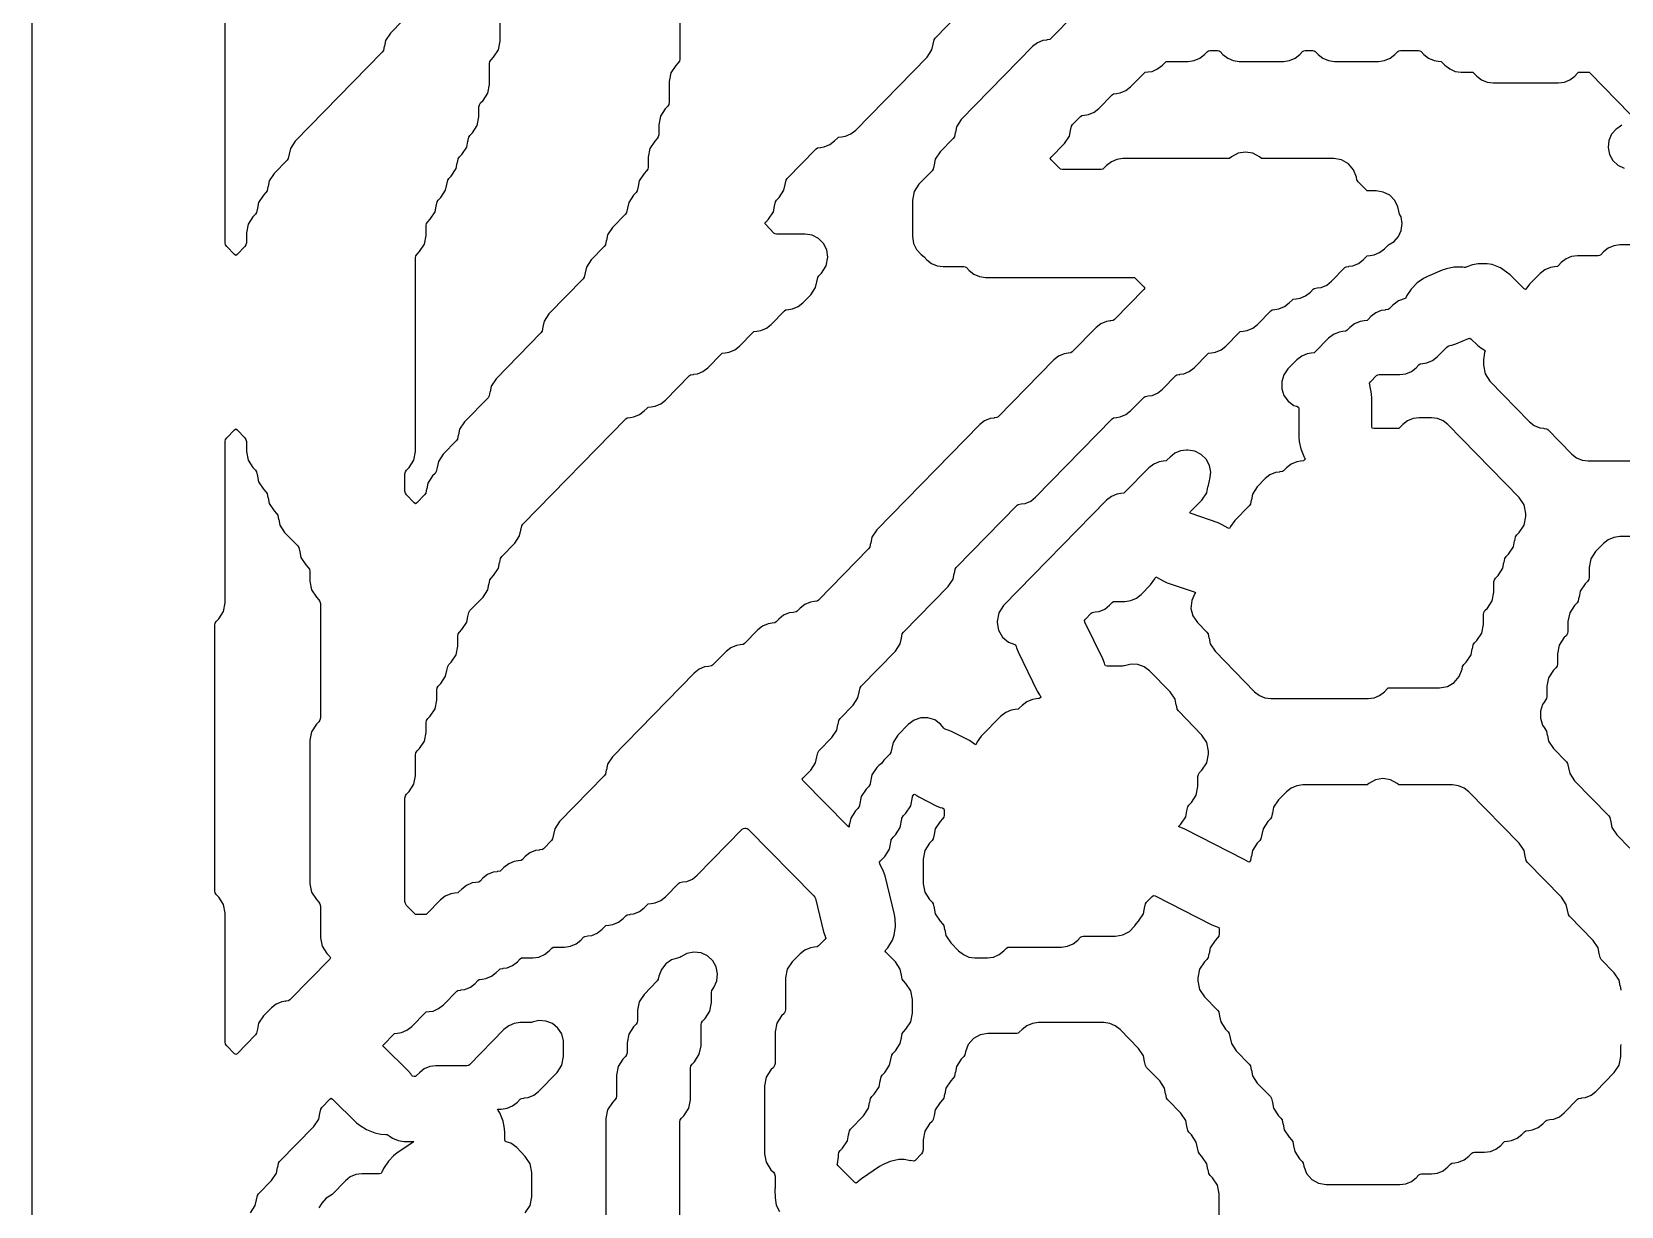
# Model space of a CAD drawing. Header units: millimetres. Extents: x 10 to 410, y 18 to 283.
# Drawn here: x 79 to 113.76, y 220 to 245.69 of the extents above; entities that cross this region are included whole.
import ezdxf

# ---------------------------------------------------------------- set-up
doc = ezdxf.new("R2010")
doc.units = ezdxf.units.MM
doc.layers.add('CUT', color=1, linetype='Continuous')

msp = doc.modelspace()

# ---------------------------------------------------------------- linework, layer by layer
at = {"layer": 'CUT'}
for points in [[(121.134, 157), (129.134, 157), (129.134, 160), (142.2679, 160), (142.2679, 280), (129.134, 280), (129.134, 283), (121.134, 283), (121.134, 280), (100.134, 280), (100.134, 283), (92.134, 283), (92.134, 280), (79, 280), (79, 160), (92.134, 160), (92.134, 157), (100.134, 157), (100.134, 160), (121.134, 160)], [(83.6598, 236.8111), (83.6849, 236.7728), (83.6937, 236.7278), (83.6937, 236.5078), (83.7308, 236.3189), (83.8364, 236.158), (83.891, 236.1022), (83.9162, 236.0639), (83.9343, 235.9713), (83.9374, 235.9719), (83.962, 235.8463), (84.0676, 235.6855), (84.1223, 235.6296), (84.1474, 235.5913), (84.1656, 235.4987), (84.1686, 235.4993), (84.1933, 235.3738), (84.2989, 235.2129), (84.3535, 235.1571), (84.3787, 235.1188), (84.3968, 235.0261), (84.3999, 235.0267), (84.4245, 234.9012), (84.5301, 234.7403), (84.816, 234.4482), (84.8412, 234.4099), (84.8593, 234.3173), (84.8624, 234.3179), (84.887, 234.1923), (84.9926, 234.0314), (85.0473, 233.9756), (85.0724, 233.9373), (85.0812, 233.8924), (85.0812, 233.6723), (85.1183, 233.4835), (85.2239, 233.3226), (85.2785, 233.2668), (85.3036, 233.2285), (85.3125, 233.1835), (85.3125, 230.6815), (85.3036, 230.6365), (85.2785, 230.5982), (85.2239, 230.5424), (85.1183, 230.3815), (85.0812, 230.1927), (85.0812, 227.0563), (85.1183, 226.8674), (85.2239, 226.7066), (85.2785, 226.6507), (85.3036, 226.6124), (85.3125, 226.5675), (85.3125, 225.8748), (85.3495, 225.686), (85.4551, 225.5251), (85.5166, 225.4623), (85.5364, 225.4346), (85.5166, 225.4069), (84.642, 224.5132), (84.617, 224.4937), (84.5526, 224.4851), (84.5528, 224.4834), (84.4666, 224.4719), (84.3446, 224.4207), (84.2404, 224.3392), (84.0676, 224.1626), (83.962, 224.0018), (83.9374, 223.8762), (83.9343, 223.8768), (83.9162, 223.7842), (83.891, 223.7459), (83.4904, 223.3365), (83.4625, 223.3159), (83.4346, 223.3365), (83.2652, 223.5096), (83.2401, 223.5479), (83.2312, 223.5929), (83.2312, 226.4121), (83.1942, 226.6009), (83.0886, 226.7618), (83.034, 226.8176), (83.0088, 226.8559), (83, 226.9009), (83, 232.7109), (83.0088, 232.7559), (83.034, 232.7942), (83.0886, 232.85), (83.1942, 233.0109), (83.2312, 233.1997), (83.2312, 236.7278), (83.2401, 236.7728), (83.2652, 236.8111), (83.4346, 236.9841), (83.4625, 237.0048), (83.4904, 236.9841)]]:
    msp.add_lwpolyline(points, close=True, dxfattribs=at)
for points in [[(87.3597, 246.1931), (86.8426, 245.6648), (86.737, 245.5039), (86.7124, 245.3783), (86.7093, 245.3789), (86.6911, 245.2863), (86.666, 245.248), (84.7614, 243.3019), (84.6558, 243.141), (84.6311, 243.0155), (84.6281, 243.0161), (84.6099, 242.9234), (84.5848, 242.8851), (84.2989, 242.593), (84.1933, 242.4322), (84.1686, 242.3066), (84.1656, 242.3072), (84.1474, 242.2146), (84.1223, 242.1763), (84.0676, 242.1204), (83.962, 241.9596), (83.9374, 241.834), (83.9343, 241.8346), (83.9162, 241.742), (83.891, 241.7037), (83.8364, 241.6479), (83.7308, 241.487), (83.6937, 241.2982), (83.6937, 241.0781), (83.6849, 241.0331), (83.6598, 240.9948), (83.4904, 240.8218), (83.4625, 240.8011), (83.4346, 240.8218), (83.2652, 240.9948), (83.2401, 241.0331), (83.2312, 241.0781), (83.2312, 248.0696)], [(93.1749, 247.597), (93.1749, 245.095), (93.166, 245.05), (93.1409, 245.0117), (93.0863, 244.9559), (92.9806, 244.795), (92.9436, 244.6062), (92.9436, 244.1498), (92.9348, 244.1049), (92.9096, 244.0666), (92.855, 244.0107), (92.7494, 243.8499), (92.7124, 243.661), (92.7124, 243.441), (92.7035, 243.396), (92.6784, 243.3577), (92.6238, 243.3019), (92.5181, 243.141), (92.4811, 242.9522), (92.4811, 242.7321), (92.4723, 242.6871), (92.4471, 242.6488), (92.3925, 242.593), (92.2869, 242.4322), (92.2623, 242.3066), (92.2592, 242.3072), (92.241, 242.2146), (92.2159, 242.1763), (92.1613, 242.1204), (92.0557, 241.9596), (92.031, 241.834), (92.028, 241.8346), (92.0098, 241.742), (91.9847, 241.7037), (91.6988, 241.4116), (91.5932, 241.2507), (91.5685, 241.1252), (91.5655, 241.1258), (91.5473, 241.0331), (91.5222, 240.9948), (91.2363, 240.7027), (91.1307, 240.5419), (91.106, 240.4163), (91.103, 240.4169), (91.0848, 240.3243), (91.0597, 240.286), (90.3113, 239.5213), (90.2057, 239.3604), (90.1811, 239.2349), (90.178, 239.2355), (90.1598, 239.1428), (90.1347, 239.1045), (89.1551, 238.1036), (89.0494, 237.9427), (89.0248, 237.8171), (89.0218, 237.8177), (89.0036, 237.7251), (88.9784, 237.6868), (88.4613, 237.1584), (88.3557, 236.9976), (88.3311, 236.872), (88.328, 236.8726), (88.3099, 236.78), (88.2847, 236.7417), (87.9988, 236.4496), (87.8932, 236.2887), (87.8686, 236.1631), (87.8655, 236.1637), (87.8474, 236.0711), (87.8222, 236.0328), (87.7676, 235.977), (87.662, 235.8161), (87.6373, 235.6906), (87.6343, 235.6912), (87.6161, 235.5985), (87.591, 235.5602), (87.4216, 235.3872), (87.3937, 235.3665), (87.3658, 235.3872), (87.1964, 235.5602), (87.1713, 235.5985), (87.1624, 235.6435), (87.1624, 236.0189), (87.1713, 236.0639), (87.1964, 236.1022), (87.251, 236.158), (87.3567, 236.3189), (87.3937, 236.5078), (87.3937, 240.7447), (87.4025, 240.7897), (87.4277, 240.828), (87.4823, 240.8838), (87.5879, 241.0446), (87.6249, 241.2335), (87.6249, 241.4535), (87.6338, 241.4985), (87.6589, 241.5368), (87.7135, 241.5926), (87.8191, 241.7535), (87.8438, 241.8791), (87.8468, 241.8785), (87.865, 241.9711), (87.8901, 242.0094), (87.9448, 242.0652), (88.0504, 242.2261), (88.075, 242.3516), (88.0781, 242.351), (88.0962, 242.4437), (88.1214, 242.482), (88.176, 242.5378), (88.2816, 242.6987), (88.3063, 242.8242), (88.3093, 242.8236), (88.3275, 242.9162), (88.3526, 242.9545), (88.4073, 243.0104), (88.5129, 243.1712), (88.5375, 243.2968), (88.5406, 243.2962), (88.5587, 243.3888), (88.5839, 243.4271), (88.6385, 243.4829), (88.7441, 243.6438), (88.7812, 243.8326), (88.7812, 244.0527), (88.79, 244.0977), (88.8151, 244.136), (88.8698, 244.1918), (88.9754, 244.3527), (89.0124, 244.5415), (89.0124, 244.9978), (89.0212, 245.0428), (89.0464, 245.0811), (89.101, 245.1369), (89.2066, 245.2978), (89.2437, 245.4867), (89.2437, 247.4416)], [(101.8152, 246.0776), (101.2917, 245.5427), (101.2667, 245.5232), (101.2023, 245.5146), (101.2025, 245.513), (101.1164, 245.5015), (100.9944, 245.4502), (100.8902, 245.3687), (99.3299, 243.7745), (99.2243, 243.6136), (99.1997, 243.488), (99.1966, 243.4886), (99.1784, 243.396), (99.1533, 243.3577), (98.8674, 243.0656), (98.7618, 242.9047), (98.7372, 242.7792), (98.7341, 242.7798), (98.716, 242.6871), (98.6908, 242.6488), (98.4049, 242.3567), (98.2993, 242.1959), (98.2623, 242.007), (98.2623, 241.2122), (98.285, 241.0633), (98.351, 240.9279), (98.4543, 240.8183), (98.5168, 240.7695), (98.5777, 240.7072), (98.6819, 240.6258), (98.8039, 240.5745), (98.935, 240.557), (99.3853, 240.557), (99.4167, 240.5528), (99.4417, 240.5332), (99.5027, 240.471), (99.6069, 240.3895), (99.7289, 240.3382), (99.86, 240.3207), (103.0852, 240.3207), (103.1167, 240.3165), (103.1417, 240.2969), (103.3226, 240.1121), (103.3423, 240.0844), (103.3226, 240.0567), (102.6792, 239.3993), (102.6542, 239.3797), (102.5898, 239.3711), (102.59, 239.3695), (102.5038, 239.358), (102.3819, 239.3067), (102.2776, 239.2252), (101.7542, 238.6904), (101.7292, 238.6709), (101.6648, 238.6623), (101.665, 238.6607), (101.5789, 238.6492), (101.4569, 238.5979), (101.3527, 238.5164), (100.1355, 237.2727), (100.1105, 237.2531), (100.0461, 237.2445), (100.0463, 237.2429), (99.9601, 237.2314), (99.8382, 237.1801), (99.7339, 237.0987), (97.4799, 234.7956), (97.3743, 234.6347), (97.3497, 234.5091), (97.3466, 234.5097), (97.3285, 234.4171), (97.3033, 234.3788), (96.2043, 233.2558), (96.1793, 233.2363), (96.1149, 233.2277), (96.1151, 233.2261), (96.0289, 233.2146), (95.907, 233.1633), (95.8027, 233.0818), (95.7418, 233.0195), (95.7168, 233), (95.6524, 232.9914), (95.6526, 232.9898), (95.5664, 232.9783), (95.4445, 232.927), (95.3402, 232.8455), (95.2793, 232.7832), (95.2543, 232.7637), (95.1899, 232.7551), (95.1901, 232.7535), (95.104, 232.742), (94.982, 232.6907), (94.8778, 232.6092), (94.5856, 232.3107), (94.5606, 232.2911), (94.4962, 232.2825), (94.4964, 232.2809), (94.4102, 232.2694), (94.2883, 232.2181), (94.184, 232.1366), (93.8918, 231.8381), (93.8668, 231.8185), (93.8024, 231.81), (93.8027, 231.8083), (93.7165, 231.7968), (93.5945, 231.7456), (93.4903, 231.6641), (91.6988, 229.8335), (91.5932, 229.6727), (91.5685, 229.5471), (91.5655, 229.5477), (91.5473, 229.4551), (91.5222, 229.4168), (90.5425, 228.4158), (90.4369, 228.2549), (90.4123, 228.1294), (90.4092, 228.13), (90.3911, 228.0374), (90.3659, 227.999), (90.1919, 227.8212), (90.1669, 227.8017), (90.1025, 227.7931), (90.1027, 227.7915), (90.0165, 227.78), (89.8946, 227.7287), (89.7903, 227.6472), (89.7294, 227.5849), (89.7044, 227.5654), (89.64, 227.5568), (89.6402, 227.5552), (89.554, 227.5437), (89.4321, 227.4924), (89.3278, 227.4109), (89.2669, 227.3486), (89.2419, 227.3291), (89.1775, 227.3205), (89.1777, 227.3189), (89.0915, 227.3074), (88.9696, 227.2561), (88.8653, 227.1746), (88.8044, 227.1124), (88.7794, 227.0928), (88.715, 227.0842), (88.7152, 227.0826), (88.629, 227.0711), (88.5071, 227.0198), (88.4028, 226.9383), (88.3419, 226.8761), (88.3169, 226.8565), (88.2525, 226.8479), (88.2527, 226.8463), (88.1666, 226.8348), (88.0446, 226.7835), (87.9404, 226.702), (87.6482, 226.4035), (87.6232, 226.3839), (87.5917, 226.3797), (87.4269, 226.3797), (87.3955, 226.3839), (87.3704, 226.4035), (87.1964, 226.5813), (87.1713, 226.6196), (87.1624, 226.6646), (87.1624, 228.9303), (87.1713, 228.9753), (87.1964, 229.0136), (87.251, 229.0694), (87.3567, 229.2303), (87.3937, 229.4191), (87.3937, 229.8755), (87.4025, 229.9205), (87.4277, 229.9588), (87.4823, 230.0146), (87.5879, 230.1754), (87.6249, 230.3643), (87.6249, 230.5843), (87.6338, 230.6293), (87.6589, 230.6676), (87.7135, 230.7234), (87.8191, 230.8843), (87.8562, 231.0732), (87.8562, 231.2932), (87.865, 231.3382), (87.8901, 231.3765), (87.9448, 231.4323), (88.0504, 231.5932), (88.075, 231.7187), (88.0781, 231.7181), (88.0962, 231.8107), (88.1214, 231.8491), (88.176, 231.9049), (88.2816, 232.0657), (88.3187, 232.2546), (88.3187, 232.4746), (88.3275, 232.5196), (88.3526, 232.5579), (88.4073, 232.6137), (88.5129, 232.7746), (88.5375, 232.9002), (88.5406, 232.8996), (88.5587, 232.9922), (88.5839, 233.0305), (88.8698, 233.3226), (88.9754, 233.4835), (89, 233.609), (89.0031, 233.6084), (89.0212, 233.701), (89.0464, 233.7394), (89.101, 233.7952), (89.2066, 233.956), (89.2312, 234.0816), (89.2343, 234.081), (89.2525, 234.1736), (89.2776, 234.2119), (89.5635, 234.504), (89.6691, 234.6649), (89.6937, 234.7905), (89.6968, 234.7899), (89.715, 234.8825), (89.7401, 234.9208), (91.9954, 237.2252), (92.0204, 237.2447), (92.0848, 237.2533), (92.0846, 237.2549), (92.1707, 237.2665), (92.2927, 237.3177), (92.3969, 237.3992), (92.4579, 237.4615), (92.4829, 237.481), (92.5473, 237.4896), (92.5471, 237.4912), (92.6332, 237.5027), (92.7552, 237.554), (92.8594, 237.6355), (93.3829, 238.1703), (93.4079, 238.1899), (93.4723, 238.1985), (93.472, 238.2001), (93.5582, 238.2116), (93.6802, 238.2629), (93.7844, 238.3444), (94.0766, 238.6429), (94.1016, 238.6625), (94.166, 238.6711), (94.1658, 238.6727), (94.252, 238.6842), (94.3739, 238.7355), (94.4782, 238.8169), (94.7703, 239.1155), (94.7953, 239.135), (94.8597, 239.1436), (94.8595, 239.1452), (94.9457, 239.1567), (95.0677, 239.208), (95.1719, 239.2895), (95.4641, 239.5881), (95.4891, 239.6076), (95.5535, 239.6162), (95.5533, 239.6178), (95.6394, 239.6293), (95.7614, 239.6806), (95.8656, 239.7621), (96.0384, 239.9386), (96.144, 240.0995), (96.1686, 240.2251), (96.1717, 240.2245), (96.1899, 240.3171), (96.215, 240.3554), (96.2696, 240.4112), (96.3753, 240.5721), (96.4123, 240.7609), (96.4123, 240.7658), (96.3878, 240.9203), (96.3168, 241.0597), (96.2062, 241.1703), (96.0668, 241.2414), (95.9123, 241.2658), (95.2893, 241.2658), (95.2578, 241.27), (95.2328, 241.2896), (95.052, 241.4744), (95.0322, 241.5021), (95.052, 241.5298), (95.1134, 241.5926), (95.219, 241.7535), (95.2437, 241.8791), (95.2467, 241.8785), (95.2649, 241.9711), (95.29, 242.0094), (95.3447, 242.0652), (95.4503, 242.2261), (95.4749, 242.3516), (95.478, 242.351), (95.4961, 242.4437), (95.5213, 242.482), (96.1578, 243.1324), (96.1828, 243.1519), (96.2472, 243.1605), (96.247, 243.1621), (96.3332, 243.1736), (96.4551, 243.2249), (96.5594, 243.3064), (96.6203, 243.3687), (96.6453, 243.3882), (96.7097, 243.3968), (96.7095, 243.3984), (96.7957, 243.4099), (96.9176, 243.4612), (97.0219, 243.5427), (98.5821, 245.1369), (98.6877, 245.2978), (98.7124, 245.4234), (98.7154, 245.4228), (98.7336, 245.5154), (98.7587, 245.5537), (99.2759, 246.0821)], [(114.4163, 241.0295), (113.7348, 241.0295), (113.6037, 241.012), (113.4817, 240.9607), (113.3775, 240.8793), (113.3165, 240.817), (113.2915, 240.7974), (113.2601, 240.7932), (112.8098, 240.7932), (112.6787, 240.7757), (112.5567, 240.7245), (112.4525, 240.643), (112.3916, 240.5807), (112.3666, 240.5612), (112.3022, 240.5526), (112.3024, 240.551), (112.2162, 240.5395), (112.0942, 240.4882), (111.99, 240.4067), (111.757, 240.1686), (111.6762, 240.0598), (111.6722, 240.0525), (111.6446, 240.0716), (111.3344, 240.3752), (111.2579, 240.4366), (111.1211, 240.5259), (110.94, 240.5986), (110.8288, 240.6195), (110.6337, 240.6174), (110.5118, 240.5918), (110.3888, 240.5486), (110.3609, 240.5345), (110.3296, 240.5363), (110.2983, 240.5422), (110.1032, 240.5405), (109.9432, 240.5072), (109.8496, 240.478), (109.5247, 240.34), (109.4386, 240.2931), (109.3035, 240.2011), (109.1668, 240.062), (109.0775, 239.9258), (109.0446, 239.8611), (109.0394, 239.855), (109.0376, 239.8547), (108.8907, 239.8046), (108.7663, 239.7118), (108.6916, 239.6356), (108.6666, 239.616), (108.6022, 239.6074), (108.6024, 239.6058), (108.5163, 239.5943), (108.3943, 239.543), (108.2901, 239.4615), (108.2291, 239.3993), (108.2041, 239.3797), (108.1397, 239.3711), (108.1399, 239.3695), (108.0538, 239.358), (107.9318, 239.3067), (107.8276, 239.2252), (107.7666, 239.163), (107.7416, 239.1434), (107.6772, 239.1348), (107.6775, 239.1332), (107.5913, 239.1217), (107.4693, 239.0704), (107.3651, 238.989), (107.0729, 238.6904), (107.0479, 238.6709), (106.9835, 238.6623), (106.9837, 238.6607), (106.8975, 238.6492), (106.7756, 238.5979), (106.6713, 238.5164), (106.4751, 238.3159), (106.3849, 238.189), (106.338, 238.0406), (106.3391, 237.8849), (106.388, 237.7371), (106.48, 237.6115), (106.6062, 237.5203), (106.6709, 237.4993), (106.7066, 237.4812), (106.7121, 237.4459), (106.7121, 236.8256), (106.7218, 236.7281), (106.7536, 236.5678), (106.8283, 236.3875), (106.8338, 236.3793), (106.8493, 236.3445), (106.8327, 236.3205), (106.8166, 236.308), (106.7523, 236.2994), (106.7525, 236.2978), (106.6663, 236.2863), (106.5443, 236.235), (106.4401, 236.1535), (106.3791, 236.0913), (106.3541, 236.0717), (106.2898, 236.0631), (106.29, 236.0615), (106.2038, 236.05), (106.0818, 235.9987), (105.9776, 235.9172), (105.8048, 235.7407), (105.6992, 235.5798), (105.6746, 235.4543), (105.6715, 235.4549), (105.6534, 235.3622), (105.6282, 235.3239), (105.3113, 235.0001), (105.2182, 234.8675), (105.1969, 234.8232), (105.1672, 234.8349), (105.0377, 234.9098), (104.9485, 234.9504), (104.3568, 235.1519), (104.3272, 235.1679), (104.3464, 235.1956), (104.5945, 235.4492), (104.7001, 235.61), (104.7248, 235.7356), (104.7278, 235.735), (104.7554, 235.8757), (104.7688, 235.905), (104.7871, 236.057), (104.7585, 236.2074), (104.6858, 236.3421), (104.5758, 236.4485), (104.4386, 236.5166), (104.2874, 236.5401), (104.2537, 236.5401), (104.1226, 236.5226), (104.0006, 236.4713), (103.8964, 236.3898), (103.8354, 236.3275), (103.8104, 236.308), (103.746, 236.2994), (103.7463, 236.2978), (103.6601, 236.2863), (103.5381, 236.235), (103.4339, 236.1535), (102.9104, 235.6187), (102.8854, 235.5991), (102.8211, 235.5905), (102.8213, 235.5889), (102.7351, 235.5774), (102.6131, 235.5261), (102.5089, 235.4447), (100.2549, 233.1415), (100.1493, 232.9807), (100.1123, 232.7918), (100.1123, 232.7715), (100.1429, 232.5993), (100.2309, 232.4481), (100.3657, 232.3366), (100.5033, 232.2879), (100.5142, 232.2821), (100.5299, 232.2472), (100.5373, 232.2192), (100.5715, 232.1273), (100.9908, 231.2707), (101.0423, 231.1873), (101.0535, 231.1726), (101.0691, 231.1446), (101.0544, 231.1245), (101.0355, 231.1097), (100.9711, 231.1011), (100.9713, 231.0995), (100.8851, 231.088), (100.7632, 231.0367), (100.6589, 230.9552), (100.598, 230.8929), (100.573, 230.8734), (100.5086, 230.8648), (100.5088, 230.8632), (100.4226, 230.8517), (100.3007, 230.8004), (100.1964, 230.7189), (99.7674, 230.2805), (99.6803, 230.1599), (99.6468, 230.095), (99.6183, 230.1109), (99.5899, 230.1334), (99.5074, 230.1863), (99.1326, 230.3778), (99.0414, 230.4136), (98.995, 230.4267), (98.9598, 230.4432), (98.9473, 230.4551), (98.8773, 230.5486), (98.7498, 230.6387), (98.6007, 230.685), (98.4446, 230.6831), (98.2966, 230.6331), (98.1713, 230.54), (97.9424, 230.3061), (97.8368, 230.1452), (97.8122, 230.0197), (97.8091, 230.0203), (97.791, 229.9276), (97.7658, 229.8893), (97.6343, 229.755), (97.5854, 229.6872), (97.5237, 229.6419), (97.4799, 229.5972), (97.3743, 229.4364), (97.3373, 229.2475), (97.3373, 229.2322), (97.3006, 229.1763), (97.2999, 229.1749), (97.2924, 229.1694), (97.2487, 229.1247), (97.1431, 228.9638), (97.106, 228.7749), (97.106, 228.7596), (97.0693, 228.7037), (97.0687, 228.7023), (97.0612, 228.6968), (97.0175, 228.6521), (96.9118, 228.4912), (96.8864, 228.3614), (96.8802, 228.3623), (96.8787, 228.3516), (96.8787, 228.3225), (96.8748, 228.3024), (96.8748, 228.2968), (96.8741, 228.296), (96.8488, 228.3151), (95.8676, 229.3119), (95.8477, 229.3396), (95.8675, 229.3674), (96.0384, 229.542), (96.144, 229.7029), (96.1686, 229.8284), (96.1717, 229.8278), (96.1899, 229.9205), (96.215, 229.9588), (96.5009, 230.2509), (96.6065, 230.4117), (96.6311, 230.5373), (96.6342, 230.5367), (96.6524, 230.6293), (96.6775, 230.6676), (96.9634, 230.9597), (97.069, 231.1206), (97.0936, 231.2462), (97.0967, 231.2455), (97.1149, 231.3382), (97.14, 231.3765), (97.8884, 232.1412), (97.994, 232.302), (98.0186, 232.4276), (98.0217, 232.427), (98.0399, 232.5196), (98.065, 232.5579), (99.0446, 233.5589), (99.1502, 233.7197), (99.1749, 233.8453), (99.1779, 233.8447), (99.1961, 233.9373), (99.2212, 233.9756), (100.5515, 235.3349), (100.5765, 235.3545), (100.6409, 235.363), (100.6407, 235.3647), (100.7269, 235.3762), (100.8488, 235.4274), (100.9531, 235.5089), (102.6327, 237.2252), (102.6577, 237.2447), (102.7221, 237.2533), (102.7219, 237.2549), (102.8081, 237.2665), (102.93, 237.3177), (103.0343, 237.3992), (103.3265, 237.6978), (103.3515, 237.7173), (103.4159, 237.7259), (103.4156, 237.7275), (103.5018, 237.739), (103.6238, 237.7903), (103.728, 237.8718), (104.0202, 238.1703), (104.0452, 238.1899), (104.1096, 238.1985), (104.1094, 238.2001), (104.1956, 238.2116), (104.3175, 238.2629), (104.4218, 238.3444), (104.7139, 238.6429), (104.739, 238.6625), (104.8033, 238.6711), (104.8031, 238.6727), (104.8893, 238.6842), (105.0113, 238.7355), (105.1155, 238.8169), (105.4077, 239.1155), (105.4327, 239.135), (105.4971, 239.1436), (105.4969, 239.1452), (105.583, 239.1567), (105.705, 239.208), (105.8092, 239.2895), (106.1014, 239.5881), (106.1264, 239.6076), (106.1908, 239.6162), (106.1906, 239.6178), (106.2768, 239.6293), (106.3987, 239.6806), (106.503, 239.7621), (106.5639, 239.8244), (106.5889, 239.8439), (106.6533, 239.8525), (106.6531, 239.8541), (106.7393, 239.8656), (106.8612, 239.9169), (106.9655, 239.9984), (107.0264, 240.0606), (107.0514, 240.0802), (107.1158, 240.0888), (107.1156, 240.0904), (107.2018, 240.1019), (107.3237, 240.1532), (107.428, 240.2347), (107.7202, 240.5332), (107.7452, 240.5528), (107.8095, 240.5614), (107.8093, 240.563), (107.8955, 240.5745), (108.0175, 240.6258), (108.1217, 240.7072), (108.1826, 240.7695), (108.2077, 240.7891), (108.272, 240.7976), (108.2718, 240.7993), (108.358, 240.8108), (108.48, 240.862), (108.5842, 240.9435), (108.6451, 241.0058), (108.6743, 241.0286), (108.7943, 241.1018), (108.893, 241.2132), (108.9544, 241.3487), (108.9733, 241.4963), (108.9479, 241.6429), (108.9171, 241.7036), (108.8967, 241.7671), (108.8811, 241.8655), (108.8101, 242.0049), (108.6995, 242.1155), (108.5601, 242.1865), (108.4056, 242.211), (108.2391, 242.211), (108.2077, 242.2152), (108.1826, 242.2347), (108.0086, 242.4125), (107.9835, 242.4509), (107.9707, 242.5161), (107.9094, 242.676), (107.7977, 242.8059), (107.6488, 242.8905), (107.48, 242.9198), (105.9266, 242.9198), (105.8952, 242.924), (105.8545, 242.9558), (105.7094, 243.0347), (105.5465, 243.0619), (105.3837, 243.0347), (105.2386, 242.9558), (105.1979, 242.924), (105.1665, 242.9198), (102.8662, 242.9198), (102.7351, 242.9023), (102.6131, 242.851), (102.5089, 242.7696), (102.448, 242.7073), (102.423, 242.6877), (102.3915, 242.6835), (101.533, 242.6835), (101.5015, 242.6877), (101.4765, 242.7073), (101.2956, 242.8921), (101.2758, 242.9198), (101.2956, 242.9476), (101.5883, 243.2466), (101.6939, 243.4075), (101.7186, 243.5331), (101.7216, 243.5325), (101.7398, 243.6251), (101.7649, 243.6634), (101.939, 243.8412), (101.964, 243.8608), (102.0284, 243.8694), (102.0282, 243.871), (102.1143, 243.8825), (102.2363, 243.9338), (102.3405, 244.0153), (102.6327, 244.3138), (102.6577, 244.3334), (102.7221, 244.3419), (102.7219, 244.3436), (102.8081, 244.3551), (102.93, 244.4063), (103.0343, 244.4878), (103.3265, 244.7864), (103.3515, 244.8059), (103.4159, 244.8145), (103.4156, 244.8161), (103.5018, 244.8276), (103.6238, 244.8789), (103.728, 244.9604), (103.789, 245.0227), (103.814, 245.0422), (103.8454, 245.0464), (104.2957, 245.0464), (104.4268, 245.0639), (104.5488, 245.1152), (104.653, 245.1967), (104.7139, 245.259), (104.739, 245.2785), (104.7704, 245.2827), (104.9352, 245.2827), (104.9667, 245.2785), (104.9917, 245.259), (105.0526, 245.1967), (105.1568, 245.1152), (105.2788, 245.0639), (105.4099, 245.0464), (106.3769, 245.0464), (106.508, 245.0639), (106.63, 245.1152), (106.7342, 245.1967), (106.7952, 245.259), (106.8202, 245.2785), (106.8516, 245.2827), (107.0164, 245.2827), (107.0479, 245.2785), (107.0729, 245.259), (107.1338, 245.1967), (107.2381, 245.1152), (107.36, 245.0639), (107.4912, 245.0464), (108.4581, 245.0464), (108.5893, 245.0639), (108.7112, 245.1152), (108.8155, 245.1967), (108.8764, 245.259), (108.9014, 245.2785), (108.9328, 245.2827), (109.3289, 245.2827), (109.3604, 245.2785), (109.3854, 245.259), (109.4463, 245.1967), (109.5505, 245.1152), (109.6725, 245.0639), (109.7587, 245.0524), (109.7585, 245.0508), (109.8228, 245.0422), (109.8478, 245.0227), (109.9088, 244.9604), (110.013, 244.8789), (110.135, 244.8276), (110.2661, 244.8101), (110.4851, 244.8101), (110.5166, 244.8059), (110.5416, 244.7864), (110.6025, 244.7241), (110.7068, 244.6426), (110.8287, 244.5913), (110.9599, 244.5738), (112.3893, 244.5738), (112.5204, 244.5913), (112.6424, 244.6426), (112.7466, 244.7241), (112.8076, 244.7864), (112.8326, 244.8059), (112.864, 244.8101), (113.0288, 244.8101), (113.0603, 244.8059), (113.0853, 244.7864), (113.9599, 243.8927)], [(113.779, 243.6524), (113.7209, 243.607), (113.6525, 243.565), (113.5529, 243.4504), (113.4923, 243.3112), (113.4763, 243.1602), (113.5063, 243.0114), (113.5796, 242.8785), (113.6895, 242.7736), (113.8257, 242.7066)], [(113.7646, 224.7293), (113.7465, 224.822), (113.7434, 224.8214), (113.7188, 224.9469), (113.6131, 225.1078), (113.3273, 225.3999), (113.3021, 225.4382), (113.284, 225.5308), (113.2809, 225.5302), (113.2563, 225.6558), (113.1507, 225.8167), (112.6335, 226.345), (112.6084, 226.3833), (112.5902, 226.476), (112.5872, 226.4754), (112.5625, 226.6009), (112.4569, 226.7618), (111.7086, 227.5265), (111.6834, 227.5648), (111.6652, 227.6574), (111.6622, 227.6568), (111.6375, 227.7824), (111.5319, 227.9432), (110.4342, 229.0649), (110.3299, 229.1464), (110.208, 229.1977), (110.0768, 229.2152), (108.9328, 229.2152), (108.9014, 229.2194), (108.8607, 229.2512), (108.7156, 229.33), (108.5528, 229.3573), (108.3899, 229.33), (108.2448, 229.2512), (108.2041, 229.2194), (108.1727, 229.2152), (106.7974, 229.2152), (106.6663, 229.1977), (106.5443, 229.1464), (106.4401, 229.0649), (106.2673, 228.8884), (106.1617, 228.7275), (106.1371, 228.602), (106.134, 228.6026), (106.1158, 228.5099), (106.0907, 228.4716), (106.0361, 228.4158), (105.9305, 228.2549), (105.9058, 228.1294), (105.9028, 228.13), (105.8846, 228.0374), (105.8594, 227.999), (105.8048, 227.9432), (105.6992, 227.7824), (105.6746, 227.6568), (105.6715, 227.6574), (105.6534, 227.5648), (105.6346, 227.5362), (105.6208, 227.5257), (105.5702, 227.5548), (105.5198, 227.5871), (104.22, 228.2512), (104.1288, 228.287), (104.1106, 228.2922), (104.0833, 228.3045), (104.1009, 228.3287), (104.132, 228.3606), (104.2377, 228.5214), (104.2623, 228.647), (104.2653, 228.6464), (104.2835, 228.739), (104.3087, 228.7773), (104.3633, 228.8331), (104.4689, 228.994), (104.5059, 229.1829), (104.5059, 229.4029), (104.5148, 229.4479), (104.5399, 229.4862), (104.5945, 229.542), (104.7001, 229.7029), (104.7372, 229.8917), (104.7372, 229.9564), (104.7001, 230.1452), (104.5945, 230.3061), (104.0774, 230.8345), (104.0523, 230.8728), (104.0341, 230.9654), (104.031, 230.9648), (104.0064, 231.0904), (103.9008, 231.2513), (103.4493, 231.7125), (103.3307, 231.8022), (103.1909, 231.8529), (103.0423, 231.8603), (102.8982, 231.8237), (102.886, 231.8186), (102.854, 231.8143), (102.5212, 231.8143), (102.4847, 231.8204), (102.4696, 231.8541), (102.4622, 231.8821), (102.4279, 231.9739), (102.0333, 232.7803), (102.0229, 232.8138), (102.0433, 232.8424), (102.1702, 232.972), (102.1952, 232.9916), (102.2596, 233.0002), (102.2594, 233.0018), (102.3456, 233.0133), (102.4676, 233.0646), (102.5718, 233.1461), (102.6327, 233.2083), (102.6577, 233.2279), (102.6892, 233.2321), (102.9082, 233.2321), (103.0393, 233.2496), (103.1613, 233.3009), (103.2655, 233.3823), (103.4693, 233.5906), (103.5624, 233.7233), (103.5837, 233.7675), (103.6134, 233.7558), (103.7429, 233.6809), (103.8321, 233.6403), (104.4239, 233.4388), (104.4535, 233.4228), (104.4415, 233.4055), (104.3692, 233.2496), (104.354, 233.0785), (104.3976, 232.9123), (104.4949, 232.7707), (104.7032, 232.5579), (104.7284, 232.5196), (104.7465, 232.427), (104.7496, 232.4276), (104.7742, 232.302), (104.8798, 232.1412), (105.7463, 231.2558), (105.8506, 231.1743), (105.9725, 231.123), (106.1037, 231.1055), (108.2269, 231.1055), (108.358, 231.123), (108.48, 231.1743), (108.5842, 231.2558), (108.6451, 231.318), (108.6701, 231.3376), (108.7016, 231.3418), (109.7925, 231.3418), (109.9612, 231.3711), (110.1102, 231.4557), (110.2219, 231.5856), (110.2831, 231.7455), (110.2959, 231.8107), (110.3211, 231.8491), (110.3757, 231.9049), (110.4813, 232.0657), (110.5059, 232.1913), (110.509, 232.1907), (110.5272, 232.2833), (110.5523, 232.3216), (110.6069, 232.3774), (110.7126, 232.5383), (110.7496, 232.7272), (110.7496, 232.9472), (110.7584, 232.9922), (110.7836, 233.0305), (110.8382, 233.0863), (110.9438, 233.2472), (110.9808, 233.436), (110.9808, 233.6561), (110.9897, 233.701), (111.0148, 233.7394), (111.0694, 233.7952), (111.1751, 233.956), (111.1997, 234.0816), (111.2027, 234.081), (111.2209, 234.1736), (111.2461, 234.2119), (111.3007, 234.2677), (111.4063, 234.4286), (111.4309, 234.5542), (111.434, 234.5536), (111.4522, 234.6462), (111.4773, 234.6845), (111.5319, 234.7403), (111.6375, 234.9012), (111.6746, 235.09), (111.6746, 235.1547), (111.6375, 235.3435), (111.5319, 235.5044), (109.9717, 237.0987), (109.8674, 237.1801), (109.7455, 237.2314), (109.6143, 237.2489), (109.3411, 237.2489), (109.21, 237.2314), (109.088, 237.1801), (108.9838, 237.0987), (108.9229, 237.0364), (108.8979, 237.0169), (108.8664, 237.0127), (108.3515, 237.0127), (108.3175, 237.018), (108.3121, 237.052), (108.3121, 237.6723), (108.3025, 237.7698), (108.263, 237.9684), (108.2617, 238.0062), (108.2835, 238.0371), (108.4139, 238.1703), (108.4389, 238.1899), (108.4704, 238.1941), (108.9206, 238.1941), (109.0517, 238.2116), (109.1737, 238.2629), (109.2779, 238.3444), (109.3389, 238.4066), (109.3639, 238.4262), (109.4283, 238.4348), (109.4281, 238.4364), (109.5142, 238.4479), (109.6362, 238.4992), (109.7404, 238.5807), (109.95, 238.7948), (109.9785, 238.8164), (110.0121, 238.8288), (110.0562, 238.8379), (110.1498, 238.8672), (110.4214, 238.9825), (110.4541, 238.991), (110.4816, 238.9711), (110.6173, 238.8382), (110.6938, 238.7769), (110.7628, 238.7318), (110.7874, 238.71), (110.777, 238.6802), (110.7496, 238.5168), (110.7496, 238.398), (110.7866, 238.2092), (110.8923, 238.0483), (111.7588, 237.1629), (111.863, 237.0815), (111.985, 237.0302), (112.0711, 237.0187), (112.0709, 237.0171), (112.1353, 237.0085), (112.1603, 236.9889), (112.6837, 236.4541), (112.788, 236.3726), (112.9099, 236.3213), (113.0411, 236.3038), (114.008, 236.3038)], [(115.5726, 234.6498), (113.7348, 234.6498), (113.6037, 234.6323), (113.4817, 234.581), (113.3775, 234.4995), (113.2047, 234.323), (113.0991, 234.1621), (113.0621, 233.9733), (113.0621, 233.7532), (113.0532, 233.7082), (113.0281, 233.6699), (112.9735, 233.6141), (112.8679, 233.4532), (112.8432, 233.3277), (112.8402, 233.3283), (112.822, 233.2357), (112.7968, 233.1974), (112.7422, 233.1415), (112.6366, 232.9807), (112.5996, 232.7918), (112.5996, 232.5718), (112.5908, 232.5268), (112.5656, 232.4885), (112.511, 232.4327), (112.4054, 232.2718), (112.3683, 232.083), (112.3683, 231.8629), (112.3595, 231.8179), (112.3344, 231.7796), (112.2797, 231.7238), (112.1741, 231.563), (112.1371, 231.3741), (112.1371, 231.1541), (112.1283, 231.1091), (112.0765, 231.0302), (112.0803, 231.0277), (112.0429, 230.9752), (111.9958, 230.8282), (111.9958, 230.6739), (112.0429, 230.5269), (112.0803, 230.4745), (112.0765, 230.4719), (112.1283, 230.393), (112.1464, 230.3004), (112.1495, 230.301), (112.1741, 230.1754), (112.2797, 230.0146), (112.5656, 229.7225), (112.5908, 229.6842), (112.6089, 229.5915), (112.612, 229.5921), (112.6366, 229.4666), (112.7422, 229.3057), (113.4906, 228.541), (113.5157, 228.5027), (113.5339, 228.4101), (113.537, 228.4107), (113.5616, 228.2851), (113.6672, 228.1243), (113.9531, 227.8322)], [(104.9684, 219.7314), (104.9684, 220.2686), (104.9314, 220.4575), (104.8258, 220.6183), (104.7712, 220.6742), (104.746, 220.7125), (104.7278, 220.8051), (104.7248, 220.8045), (104.7001, 220.93), (104.5945, 221.0909), (104.5399, 221.1467), (104.5148, 221.185), (104.4966, 221.2777), (104.4935, 221.2771), (104.4689, 221.4026), (104.3633, 221.5635), (104.3087, 221.6193), (104.2835, 221.6576), (104.2653, 221.7502), (104.2623, 221.7496), (104.2377, 221.8752), (104.132, 222.0361), (103.8462, 222.3282), (103.821, 222.3665), (103.8029, 222.4591), (103.7998, 222.4585), (103.7752, 222.584), (103.6695, 222.7449), (103.3837, 223.037), (103.3585, 223.0753), (103.3404, 223.168), (103.3373, 223.1674), (103.3127, 223.2929), (103.207, 223.4538), (102.803, 223.8666), (102.6988, 223.9481), (102.5768, 223.9994), (102.4457, 224.0169), (101.0163, 224.0169), (100.8851, 223.9994), (100.7632, 223.9481), (100.6589, 223.8666), (100.598, 223.8043), (100.573, 223.7848), (100.5415, 223.7806), (99.9131, 223.7806), (99.7444, 223.7512), (99.5954, 223.6667), (99.4838, 223.5368), (99.4225, 223.3768), (99.4097, 223.3116), (99.3845, 223.2733), (99.3299, 223.2175), (99.2243, 223.0566), (99.1997, 222.9311), (99.1966, 222.9317), (99.1784, 222.839), (99.1533, 222.8007), (99.0987, 222.7449), (98.9931, 222.584), (98.9684, 222.4585), (98.9654, 222.4591), (98.9472, 222.3665), (98.9221, 222.3282), (98.8674, 222.2723), (98.7618, 222.1115), (98.7372, 221.9859), (98.7341, 221.9865), (98.716, 221.8939), (98.6908, 221.8556), (98.6362, 221.7998), (98.5306, 221.6389), (98.4935, 221.4501), (98.4935, 221.23), (98.4847, 221.185), (98.4596, 221.1467), (98.3189, 221.003), (98.2918, 220.9825), (98.223, 220.9989), (98.2219, 220.9947), (98.0792, 221.0215), (97.966, 221.0203), (97.775, 220.9801), (97.6247, 220.916), (97.5388, 220.8688), (97.1497, 220.6027), (97.0746, 220.5397), (97.0579, 220.5227), (97.0303, 220.5022), (97.0022, 220.5221), (96.6357, 220.8808), (96.6144, 220.9095), (96.6207, 220.9298), (96.6436, 221.0792), (96.6436, 221.1329), (96.6524, 221.1778), (96.6775, 221.2161), (96.7321, 221.272), (96.8378, 221.4328), (96.8624, 221.5584), (96.8655, 221.5578), (96.8836, 221.6504), (96.9088, 221.6887), (97.1946, 221.9808), (97.3003, 222.1417), (97.3249, 222.2672), (97.3279, 222.2666), (97.3461, 222.3593), (97.3713, 222.3976), (97.4259, 222.4534), (97.5315, 222.6143), (97.5561, 222.7398), (97.5592, 222.7392), (97.5774, 222.8318), (97.6025, 222.8702), (97.6571, 222.926), (97.7627, 223.0868), (97.7874, 223.2124), (97.7904, 223.2118), (97.8086, 223.3044), (97.8338, 223.3427), (97.8884, 223.3985), (97.994, 223.5594), (98.0186, 223.685), (98.0217, 223.6844), (98.0399, 223.777), (98.065, 223.8153), (98.1196, 223.8711), (98.2252, 224.032), (98.2623, 224.2208), (98.2623, 224.5218), (98.2252, 224.7106), (98.1196, 224.8715), (98.065, 224.9273), (98.0399, 224.9656), (98.0217, 225.0582), (98.0186, 225.0576), (97.994, 225.1832), (97.8884, 225.3441), (97.6822, 225.5547), (97.6626, 225.582), (97.6813, 225.6099), (97.7228, 225.6551), (97.824, 225.8219), (97.8627, 225.9283), (97.8924, 226.1211), (97.8853, 226.2844), (97.8714, 226.3814), (97.6636, 227.2309), (97.6311, 227.3234), (97.5518, 227.4934), (97.5421, 227.5266), (97.5623, 227.5548), (97.6571, 227.6517), (97.7627, 227.8126), (97.7998, 228.0014), (97.7998, 228.0167), (97.8365, 228.0726), (97.8371, 228.0741), (97.8446, 228.0796), (97.8884, 228.1243), (97.994, 228.2851), (98.031, 228.474), (98.031, 228.4893), (98.0677, 228.5452), (98.0684, 228.5467), (98.0759, 228.5522), (98.1196, 228.5969), (98.2252, 228.7577), (98.2623, 228.9466), (98.2623, 228.9619), (98.2908, 229.0053), (98.2941, 229.0071), (98.3037, 229.0144), (98.3543, 228.9853), (98.4047, 228.9529), (98.7794, 228.7615), (98.8707, 228.7256), (98.917, 228.7125), (98.9501, 228.697), (98.956, 228.6609), (98.956, 228.5549), (98.9472, 228.5099), (98.9221, 228.4716), (98.8674, 228.4158), (98.7618, 228.2549), (98.7372, 228.1294), (98.7341, 228.13), (98.716, 228.0374), (98.6908, 227.999), (98.6362, 227.9432), (98.5306, 227.7824), (98.4935, 227.5935), (98.4935, 227.0563), (98.5306, 226.8674), (98.6362, 226.7066), (98.6908, 226.6507), (98.716, 226.6124), (98.7341, 226.5198), (98.7372, 226.5204), (98.7618, 226.3949), (98.8674, 226.234), (98.9221, 226.1782), (98.9472, 226.1399), (98.9654, 226.0472), (98.9684, 226.0478), (98.9931, 225.9223), (99.0987, 225.7614), (99.2714, 225.5849), (99.3757, 225.5034), (99.4976, 225.4521), (99.6288, 225.4346), (99.902, 225.4346), (100.0331, 225.4521), (100.1551, 225.5034), (100.2593, 225.5849), (100.3203, 225.6471), (100.3453, 225.6667), (100.3767, 225.6709), (101.5207, 225.6709), (101.6519, 225.6884), (101.7738, 225.7397), (101.8781, 225.8212), (101.939, 225.8834), (101.964, 225.903), (101.9954, 225.9072), (102.7046, 225.9072), (102.8666, 225.9341), (103.0112, 226.0121), (103.1226, 226.1328), (103.1524, 226.1782), (103.207, 226.234), (103.3127, 226.3949), (103.3373, 226.5204), (103.3404, 226.5198), (103.3585, 226.6124), (103.3837, 226.6507), (103.5066, 226.7764), (103.5355, 226.7978), (103.5698, 226.7867), (104.7919, 226.1623), (104.8831, 226.1265), (104.9294, 226.1134), (104.9625, 226.0979), (104.9684, 226.0618), (104.9684, 225.9557), (104.9596, 225.9108), (104.9345, 225.8725), (104.8798, 225.8167), (104.7742, 225.6558), (104.7496, 225.5302), (104.7465, 225.5308), (104.7284, 225.4382), (104.7032, 225.3999), (104.6486, 225.3441), (104.543, 225.1832), (104.5059, 224.9944), (104.5059, 224.9297), (104.543, 224.7408), (104.6486, 224.58), (104.9345, 224.2879), (104.9596, 224.2496), (104.9778, 224.1569), (104.9808, 224.1575), (105.0055, 224.032), (105.1111, 223.8711), (105.1657, 223.8153), (105.1909, 223.777), (105.209, 223.6844), (105.2121, 223.685), (105.2367, 223.5594), (105.3423, 223.3985), (105.6282, 223.1064), (105.6534, 223.0681), (105.6715, 222.9755), (105.6746, 222.9761), (105.6992, 222.8506), (105.8048, 222.6897), (106.0907, 222.3976), (106.1158, 222.3593), (106.134, 222.2666), (106.1371, 222.2672), (106.1617, 222.1417), (106.2673, 221.9808), (106.3219, 221.925), (106.3471, 221.8867), (106.3653, 221.7941), (106.3683, 221.7947), (106.3929, 221.6691), (106.4986, 221.5082), (106.5532, 221.4524), (106.5783, 221.4141), (106.5965, 221.3215), (106.5996, 221.3221), (106.6242, 221.1965), (106.7298, 221.0357), (106.7844, 220.9799), (106.8096, 220.9416), (106.8224, 220.8764), (106.8836, 220.7164), (106.9953, 220.5865), (107.1443, 220.5019), (107.313, 220.4726), (108.9206, 220.4726), (109.0517, 220.4901), (109.1737, 220.5414), (109.2779, 220.6229), (109.3389, 220.6851), (109.3639, 220.7047), (109.3953, 220.7089), (109.6143, 220.7089), (109.7455, 220.7264), (109.8674, 220.7777), (109.9717, 220.8591), (110.0326, 220.9214), (110.0576, 220.9409), (110.122, 220.9495), (110.1218, 220.9511), (110.208, 220.9627), (110.3299, 221.0139), (110.4342, 221.0954), (110.4951, 221.1577), (110.5201, 221.1772), (110.5516, 221.1814), (110.7706, 221.1814), (110.9017, 221.1989), (111.0237, 221.2502), (111.1279, 221.3317), (111.1889, 221.394), (111.2139, 221.4135), (111.2782, 221.4221), (111.278, 221.4237), (111.3642, 221.4352), (111.4862, 221.4865), (111.5904, 221.568), (111.6513, 221.6303), (111.6764, 221.6498), (111.7407, 221.6584), (111.7405, 221.66), (111.8267, 221.6715), (111.9487, 221.7228), (112.0529, 221.8043), (112.1138, 221.8666), (112.1388, 221.8861), (112.2032, 221.8947), (112.203, 221.8963), (112.2892, 221.9078), (112.4112, 221.9591), (112.5154, 222.0406), (112.8076, 222.3391), (112.8326, 222.3587), (112.897, 222.3673), (112.8968, 222.3689), (112.9829, 222.3804), (113.1049, 222.4317), (113.2091, 222.5131), (113.6131, 222.926), (113.7188, 223.0868), (113.7558, 223.2757), (113.7558, 223.4957), (113.7646, 223.5407)], [(89.7947, 219.8542), (89.9004, 220.0151), (89.9374, 220.204), (89.9374, 220.7412), (89.9004, 220.93), (89.7947, 221.0909), (89.6063, 221.2834), (89.4784, 221.378), (89.3748, 221.4119), (89.3555, 221.4218), (89.3499, 221.4571), (89.3499, 221.6048), (89.3403, 221.7023), (89.3084, 221.8626), (89.2338, 222.0428), (89.1993, 222.0944), (89.1865, 222.1219), (89.2165, 222.1266), (89.2646, 222.1266), (89.3958, 222.1441), (89.5177, 222.1954), (89.622, 222.2769), (89.6829, 222.3391), (89.7079, 222.3587), (89.7723, 222.3673), (89.7721, 222.3689), (89.8583, 222.3804), (89.9802, 222.4317), (90.0845, 222.5131), (90.4885, 222.926), (90.5941, 223.0868), (90.6311, 223.2757), (90.6311, 223.5443), (90.6284, 223.5443), (90.6313, 223.6197), (90.5903, 223.768), (90.5062, 223.8968), (90.3869, 223.9939), (90.2437, 224.0502), (90.0901, 224.0602), (89.9408, 224.0231), (89.9362, 224.0212), (89.9042, 224.0169), (89.6852, 224.0169), (89.554, 223.9994), (89.4321, 223.9481), (89.3278, 223.8666), (88.5732, 223.0955), (88.5482, 223.0759), (88.5167, 223.0717), (87.8352, 223.0717), (87.7041, 223.0542), (87.5821, 223.0029), (87.4779, 222.9215), (87.4169, 222.8592), (87.3919, 222.8396), (87.3645, 222.836), (87.3305, 222.8415), (87.3044, 222.8689), (87.2873, 222.894), (87.2243, 222.9691), (86.697, 223.4851), (86.6765, 223.5127), (86.6964, 223.5407), (86.908, 223.7568), (86.933, 223.7764), (86.9973, 223.785), (86.9971, 223.7866), (87.0833, 223.7981), (87.2053, 223.8494), (87.3095, 223.9309), (87.6017, 224.2294), (87.6267, 224.249), (87.6911, 224.2576), (87.6909, 224.2592), (87.7771, 224.2707), (87.899, 224.322), (88.0033, 224.4034), (88.2954, 224.702), (88.3204, 224.7215), (88.3848, 224.7301), (88.3846, 224.7317), (88.4708, 224.7432), (88.5928, 224.7945), (88.697, 224.876), (88.7579, 224.9383), (88.7829, 224.9578), (88.8473, 224.9664), (88.8471, 224.968), (88.9333, 224.9795), (89.0552, 225.0308), (89.1595, 225.1123), (89.2204, 225.1746), (89.2454, 225.1941), (89.3098, 225.2027), (89.3096, 225.2043), (89.3958, 225.2158), (89.5177, 225.2671), (89.622, 225.3486), (89.6829, 225.4109), (89.7079, 225.4304), (89.7394, 225.4346), (89.9584, 225.4346), (90.0895, 225.4521), (90.2115, 225.5034), (90.3157, 225.5849), (90.3767, 225.6471), (90.4017, 225.6667), (90.4331, 225.6709), (90.6521, 225.6709), (90.7833, 225.6884), (90.9052, 225.7397), (91.0095, 225.8212), (91.0704, 225.8834), (91.0954, 225.903), (91.1598, 225.9116), (91.1596, 225.9132), (91.2458, 225.9247), (91.3677, 225.976), (91.472, 226.0575), (91.5329, 226.1197), (91.5579, 226.1393), (91.6223, 226.1479), (91.6221, 226.1495), (91.7082, 226.161), (91.8302, 226.2123), (91.9344, 226.2937), (91.9954, 226.356), (92.0204, 226.3755), (92.0848, 226.3841), (92.0846, 226.3857), (92.1707, 226.3973), (92.2927, 226.4485), (92.3969, 226.53), (92.4579, 226.5923), (92.4829, 226.6118), (92.5473, 226.6204), (92.5471, 226.622), (92.6332, 226.6335), (92.7552, 226.6848), (92.8594, 226.7663), (93.1516, 227.0649), (93.1766, 227.0844), (93.241, 227.093), (93.2408, 227.0946), (93.327, 227.1061), (93.4489, 227.1574), (93.5532, 227.2389), (94.5391, 228.2463), (94.5641, 228.2658), (94.5956, 228.27), (94.6149, 228.27), (94.6463, 228.2659), (94.6712, 228.2465), (96.107, 226.7879), (96.1267, 226.7617), (96.1386, 226.7312), (96.3173, 226.0012), (96.3498, 225.9087), (96.3544, 225.8988), (96.3642, 225.8655), (96.3439, 225.8373), (96.2043, 225.6946), (96.1793, 225.6751), (96.1149, 225.6665), (96.1151, 225.6649), (96.0289, 225.6534), (95.907, 225.6021), (95.8027, 225.5206), (95.63, 225.3441), (95.5244, 225.1832), (95.4873, 224.9944), (95.4873, 224.3017), (95.4785, 224.2568), (95.4534, 224.2185), (95.3987, 224.1626), (95.2931, 224.0018), (95.2561, 223.8129), (95.2561, 223.1203), (95.2473, 223.0753), (95.2221, 223.037), (95.1675, 222.9812), (95.0619, 222.8203), (95.0248, 222.6315), (95.0248, 221.1491), (95.0619, 220.9603), (95.1675, 220.7994), (95.2221, 220.7436), (95.2473, 220.7053), (95.2561, 220.6603), (95.2561, 220.394), (95.2542, 220.3743), (95.2548, 220.2763), (95.2561, 220.2638), (95.2561, 220.1805), (95.2811, 220.0243), (95.3537, 219.8837)], [(93.1749, 216.4234), (93.1749, 221.8417), (93.1837, 221.8867), (93.2088, 221.925), (93.2634, 221.9808), (93.3691, 222.1417), (93.4061, 222.3305), (93.4061, 223.0232), (93.4149, 223.0681), (93.4401, 223.1064), (93.4947, 223.1623), (93.6003, 223.3231), (93.6373, 223.512), (93.6373, 223.9683), (93.6462, 224.0133), (93.6713, 224.0516), (93.7259, 224.1074), (93.8316, 224.2683), (93.8686, 224.4571), (93.8686, 224.6772), (93.8774, 224.7221), (93.9198, 224.7868), (93.984, 224.9287), (94.0014, 225.0835), (93.9703, 225.2361), (93.8937, 225.3718), (93.7791, 225.4773), (93.6376, 225.5424), (93.4829, 225.5608), (93.3301, 225.5307), (93.1939, 225.4551), (93.1731, 225.4388), (93.1417, 225.4346), (92.9932, 225.3906), (92.8652, 225.3032), (92.7702, 225.1808), (92.7172, 225.0352), (92.7035, 224.9656), (92.6784, 224.9273), (92.3925, 224.6352), (92.2869, 224.4743), (92.2499, 224.2855), (92.2499, 224.0654), (92.241, 224.0205), (92.2159, 223.9822), (92.1613, 223.9264), (92.0557, 223.7655), (92.0186, 223.5766), (92.0186, 223.3566), (92.0098, 223.3116), (91.9847, 223.2733), (91.93, 223.2175), (91.8244, 223.0566), (91.7874, 222.8678), (91.7874, 222.4114), (91.7786, 222.3665), (91.7534, 222.3282), (91.6988, 222.2723), (91.5932, 222.1115), (91.5561, 221.9226), (91.5561, 219.8123)], [(83.7823, 219.8542), (83.888, 220.0151), (83.9126, 220.1407), (83.9156, 220.1401), (83.9338, 220.2327), (83.959, 220.271), (84.2448, 220.5631), (84.3504, 220.724), (84.3751, 220.8495), (84.3781, 220.8489), (84.3963, 220.9416), (84.4214, 220.9799), (85.1698, 221.7445), (85.2754, 221.9054), (85.3001, 222.031), (85.3031, 222.0304), (85.3213, 222.123), (85.3464, 222.1613), (85.5223, 222.341), (85.5499, 222.3615), (85.5779, 222.3416), (86.1052, 221.8256), (86.1816, 221.7642), (86.3185, 221.6749), (86.4995, 221.6022), (86.6337, 221.577), (86.7459, 221.5688), (86.7732, 221.5699), (86.8386, 221.5224), (86.84, 221.5243), (86.8884, 221.4865), (87.0103, 221.4352), (87.1415, 221.4177), (87.3283, 221.4177), (87.3544, 221.4135), (87.335, 221.3955), (86.9902, 221.1651), (86.9144, 221.1029), (86.7988, 220.9874), (86.6905, 220.8251), (86.6564, 220.7429), (86.639, 220.7138), (86.6054, 220.7089), (86.2165, 220.7089), (86.0853, 220.6914), (85.9634, 220.6401), (85.8591, 220.5586), (85.567, 220.26), (85.513, 220.2179), (85.442, 220.1747), (85.3438, 220.0648), (85.2785, 219.9653)]]:
    msp.add_lwpolyline(points, dxfattribs=at)

doc.saveas('drawing.dxf')
